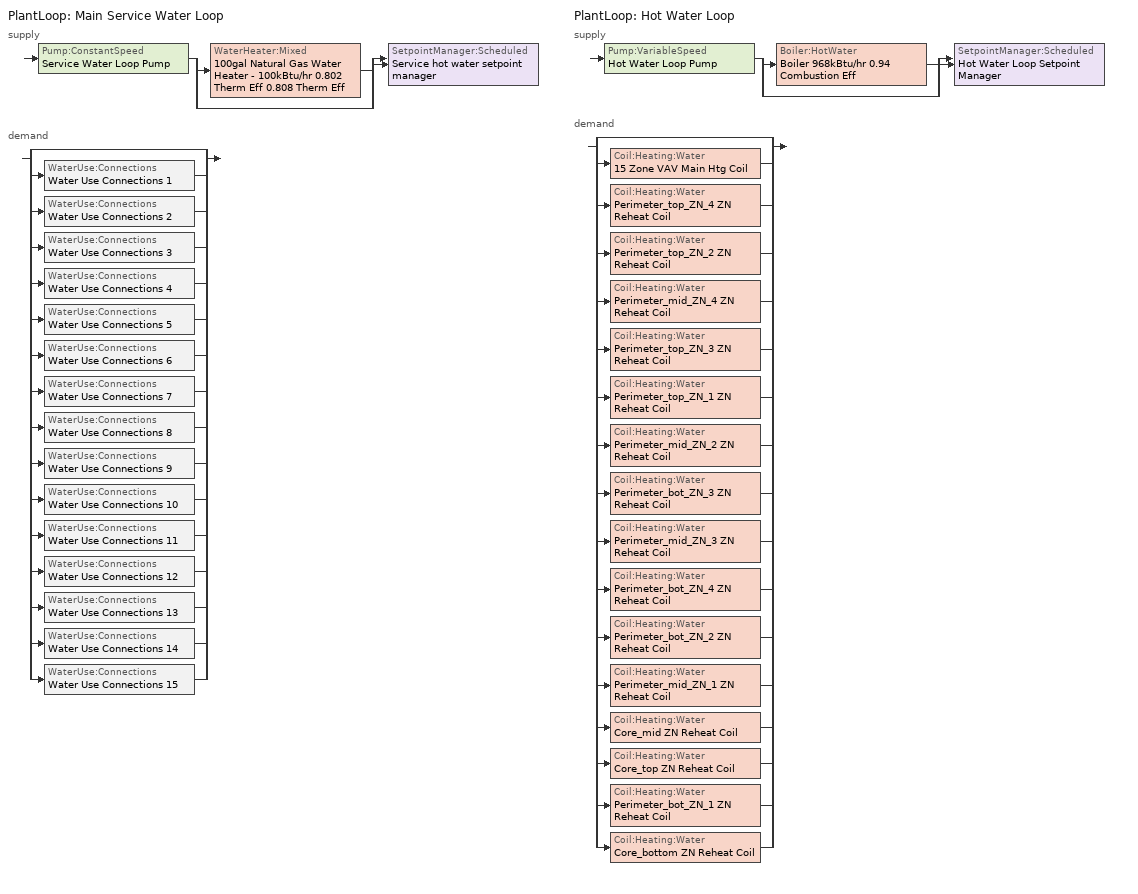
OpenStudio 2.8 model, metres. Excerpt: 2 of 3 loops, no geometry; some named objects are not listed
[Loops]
PlantLoop 'Main Service Water Loop'
 supply: Pump:ConstantSpeed 'Service Water Loop Pump' > split
  | WaterHeater:Mixed '100gal Natural Gas Water Heater - 100kBtu/hr 0.802 Therm Eff 0.808 Therm Eff'
  | bypass
  join > SetpointManager:Scheduled 'Service hot water setpoint manager'
 demand: split
  | bypass
  | WaterUse:Connections 'Water Use Connections 1'
  | WaterUse:Connections 'Water Use Connections 2'
  | WaterUse:Connections 'Water Use Connections 3'
  | WaterUse:Connections 'Water Use Connections 4'
  | WaterUse:Connections 'Water Use Connections 5'
  | WaterUse:Connections 'Water Use Connections 6'
  | WaterUse:Connections 'Water Use Connections 7'
  | WaterUse:Connections 'Water Use Connections 8'
  | WaterUse:Connections 'Water Use Connections 9'
  | WaterUse:Connections 'Water Use Connections 10'
  | WaterUse:Connections 'Water Use Connections 11'
  | WaterUse:Connections 'Water Use Connections 12'
  | WaterUse:Connections 'Water Use Connections 13'
  | WaterUse:Connections 'Water Use Connections 14'
  | WaterUse:Connections 'Water Use Connections 15'
PlantLoop 'Hot Water Loop'
 supply: Pump:VariableSpeed 'Hot Water Loop Pump' > split
  | Boiler:HotWater 'Boiler 968kBtu/hr 0.94 Combustion Eff'
  | bypass
  join > SetpointManager:Scheduled 'Hot Water Loop Setpoint Manager'
 demand: split
  | bypass
  | Coil:Heating:Water '15 Zone VAV Main Htg Coil'
  | Coil:Heating:Water 'Perimeter_top_ZN_4 ZN Reheat Coil'
  | Coil:Heating:Water 'Perimeter_top_ZN_2 ZN Reheat Coil'
  | Coil:Heating:Water 'Perimeter_mid_ZN_4 ZN Reheat Coil'
  | Coil:Heating:Water 'Perimeter_top_ZN_3 ZN Reheat Coil'
  | Coil:Heating:Water 'Perimeter_top_ZN_1 ZN Reheat Coil'
  | Coil:Heating:Water 'Perimeter_mid_ZN_2 ZN Reheat Coil'
  | Coil:Heating:Water 'Perimeter_bot_ZN_3 ZN Reheat Coil'
  | Coil:Heating:Water 'Perimeter_mid_ZN_3 ZN Reheat Coil'
  | Coil:Heating:Water 'Perimeter_bot_ZN_4 ZN Reheat Coil'
  | Coil:Heating:Water 'Perimeter_bot_ZN_2 ZN Reheat Coil'
  | Coil:Heating:Water 'Perimeter_mid_ZN_1 ZN Reheat Coil'
  | Coil:Heating:Water 'Core_mid ZN Reheat Coil'
  | Coil:Heating:Water 'Core_top ZN Reheat Coil'
  | Coil:Heating:Water 'Perimeter_bot_ZN_1 ZN Reheat Coil'
  | Coil:Heating:Water 'Core_bottom ZN Reheat Coil'
[Sizing:Zone] Zone Cooling Design Supply Air Temperature Input Method=SupplyAirTemperature; Zone Cooling Design Supply Air Temperature Difference {deltaC}=11.11; Zone Heating Design Supply Air Temperature Input Method=SupplyAirTemperature; Zone Heating Design Supply Air Temperature {C}=40; Zone Heating Design Supply Air Temperature Difference {deltaC}=11.11; Zone Cooling Design Supply Air Humidity Ratio {kg-H2O/kg-air}=0.0085; Zone Heating Design Supply Air Humidity Ratio {kg-H2O/kg-air}=0.008; Heating Design Air Flow Method=DesignDay; Account for Dedicated Outdoor Air System=No; Dedicated Outdoor Air System Control Strategy=NeutralSupplyAir; Dedicated Outdoor Air Low Setpoint Temperature for Design {C}=autosize; Dedicated Outdoor Air High Setpoint Temperature for Design {C}=autosize
Name | Zone Cooling Design Supply Air Temperature {C} | Cooling Design Air Flow Method
Core_bottom ZN | 12.7778 | DesignDayWithLimit
FirstFloor_Plenum ZN; MidFloor_Plenum ZN; TopFloor_Plenum ZN | 14 | DesignDay
[Zone equipment]
Core_bottom ZN: Core_bottom ZN VAV Terminal
[AvailabilityManager:NightCycle] Control Type=CycleOnAny; Thermostat Tolerance {deltaC}=1; Cycling Run Time {s}=1800
Availability Manager Night Cycle 1; Availability Manager Night Cycle 2; Availability Manager Night Cycle 3; Availability Manager Night Cycle 4
[PlantLoop] Glycol Concentration=0; Minimum Loop Temperature {C}=10; Plant Loop Volume {m3}=Autocalculate; Load Distribution Scheme=Optimal
Name | Maximum Loop Temperature {C} | Fluid Type
Main Service Water Loop | 60
Hot Water Loop |  | Water
[Sizing:Plant] Loop Type=Heating; Sizing Option=NonCoincident; Zone Timesteps in Averaging Window=1; Coincident Sizing Factor Mode=None
Name | Design Loop Exit Temperature {C} | Loop Design Temperature Difference {deltaC}
Main Service Water Loop | 60 | 5
Hot Water Loop | 48.8889 | 11.1111
[SetpointManager:Scheduled] Control Variable=Temperature
Name | Schedule | Setpoint Node or NodeList
Service hot water setpoint manager | Service Water Loop Temp - 140F | Main Service Water Loop Supply Outlet Node
Hot Water Loop Setpoint Manager | Hot Water Loop Temp - 120F | Hot Water Loop Supply Outlet Node
[Pump:ConstantSpeed]
Service Water Loop Pump: Rated Flow Rate {m3/s}=autosize; Rated Pump Head {Pa}=164431; Rated Power Consumption {W}=autosize; Motor Efficiency=0.7; Fraction of Motor Inefficiencies to Fluid Stream=0; Pump Control Type=Intermittent; Design Power Sizing Method=PowerPerFlowPerPressure; Design Electric Power per Unit Flow Rate {W/(m3/s)}=348701.1; Design Shaft Power per Unit Flow Rate per Unit Head {W-s/m3-Pa}=1.28205
[WaterHeater:Mixed]
100gal Natural Gas Water Heater - 100kBtu/hr 0.802 Therm Eff 0.808 Therm Eff: Tank Volume {m3}=0.378541; Setpoint Temperature Schedule=Service Water Loop Temp - 140F; Deadband Temperature Difference {deltaC}=2; Maximum Temperature Limit {C}=82.2222; Heater Control Type=Cycle; Heater Maximum Capacity {W}=29307.1; Heater Fuel Type=NaturalGas; Heater Thermal Efficiency=0.808453; Off Cycle Parasitic Fuel Consumption Rate {W}=1276.95; Off Cycle Parasitic Fuel Type=NaturalGas; Off Cycle Parasitic Heat Fraction to Tank=0; On Cycle Parasitic Fuel Consumption Rate {W}=1276.95; On Cycle Parasitic Fuel Type=NaturalGas; On Cycle Parasitic Heat Fraction to Tank=0; Ambient Temperature Indicator=ThermalZone; Ambient Temperature Thermal Zone=Core_bottom ZN; Off Cycle Loss Coefficient to Ambient Temperature {W/K}=7.96239; On Cycle Loss Coefficient to Ambient Temperature {W/K}=7.96239; Use Side Effectiveness=1; Source Side Effectiveness=1; Use Side Design Flow Rate {m3/s}=autosize; Source Side Design Flow Rate {m3/s}=autosize; Indirect Water Heating Recovery Time {hr}=1.5; Source Side Flow Control Mode=IndirectHeatPrimarySetpoint
[WaterUse:Connections]
Name | Water Use Equipment Name 1
Water Use Connections 1 | Core_bottom Service Water Use 0.17gal/min
Water Use Connections 2 | Core_mid Service Water Use 0.17gal/min
Water Use Connections 3 | Core_top Service Water Use 0.17gal/min
Water Use Connections 4 | Perimeter_bot_zn_1 Service Water Use 0.04gal/min
Water Use Connections 5 | Perimeter_bot_zn_2 Service Water Use 0.02gal/min
Water Use Connections 6 | Perimeter_bot_zn_3 Service Water Use 0.04gal/min
Water Use Connections 7 | Perimeter_bot_zn_4 Service Water Use 0.02gal/min
Water Use Connections 8 | Perimeter_mid_zn_1 Service Water Use 0.04gal/min
Water Use Connections 9 | Perimeter_mid_zn_2 Service Water Use 0.02gal/min
Water Use Connections 10 | Perimeter_mid_zn_3 Service Water Use 0.04gal/min
Water Use Connections 11 | Perimeter_mid_zn_4 Service Water Use 0.02gal/min
Water Use Connections 12 | Perimeter_top_zn_1 Service Water Use 0.04gal/min
Water Use Connections 13 | Perimeter_top_zn_2 Service Water Use 0.02gal/min
Water Use Connections 14 | Perimeter_top_zn_3 Service Water Use 0.04gal/min
Water Use Connections 15 | Perimeter_top_zn_4 Service Water Use 0.02gal/min
[WaterUse:Equipment:Definition] Target Temperature Schedule=Mixed Water At Faucet Temp - 110F; Sensible Fraction Schedule=Fraction Sensible - 0.2; Latent Fraction Schedule=Fraction Latent - 0.05
Name | Peak Flow Rate {m3/s}
Core_bottom Service Water Use Def 0.17gal/min; Core_mid Service Water Use Def 0.17gal/min; Core_top Service Water Use Def 0.17gal/min | 1.05864e-05
Perimeter_bot_zn_1 Service Water Use Def 0.04gal/min; Perimeter_bot_zn_3 Service Water Use Def 0.04gal/min; Perimeter_mid_zn_1 Service Water Use Def 0.04gal/min; Perimeter_mid_zn_3 Service Water Use Def 0.04gal/min; Perimeter_top_zn_1 Service Water Use Def 0.04gal/min; Perimeter_top_zn_3 Service Water Use Def 0.04gal/min | 2.23171e-06
Perimeter_bot_zn_2 Service Water Use Def 0.02gal/min; Perimeter_mid_zn_2 Service Water Use Def 0.02gal/min; Perimeter_top_zn_2 Service Water Use Def 0.02gal/min | 1.41286e-06
Perimeter_bot_zn_4 Service Water Use Def 0.02gal/min; Perimeter_mid_zn_4 Service Water Use Def 0.02gal/min; Perimeter_top_zn_4 Service Water Use Def 0.02gal/min | 1.41277e-06
[WaterUse:Equipment] Flow Rate Fraction Schedule=OfficeMedium BLDG_SWH_SCH
Name | Water Use Equipment Definition
Core_bottom Service Water Use 0.17gal/min | Core_bottom Service Water Use Def 0.17gal/min
Core_mid Service Water Use 0.17gal/min | Core_mid Service Water Use Def 0.17gal/min
Core_top Service Water Use 0.17gal/min | Core_top Service Water Use Def 0.17gal/min
Perimeter_bot_zn_1 Service Water Use 0.04gal/min | Perimeter_bot_zn_1 Service Water Use Def 0.04gal/min
Perimeter_bot_zn_2 Service Water Use 0.02gal/min | Perimeter_bot_zn_2 Service Water Use Def 0.02gal/min
Perimeter_bot_zn_3 Service Water Use 0.04gal/min | Perimeter_bot_zn_3 Service Water Use Def 0.04gal/min
Perimeter_bot_zn_4 Service Water Use 0.02gal/min | Perimeter_bot_zn_4 Service Water Use Def 0.02gal/min
Perimeter_mid_zn_1 Service Water Use 0.04gal/min | Perimeter_mid_zn_1 Service Water Use Def 0.04gal/min
Perimeter_mid_zn_2 Service Water Use 0.02gal/min | Perimeter_mid_zn_2 Service Water Use Def 0.02gal/min
Perimeter_mid_zn_3 Service Water Use 0.04gal/min | Perimeter_mid_zn_3 Service Water Use Def 0.04gal/min
Perimeter_mid_zn_4 Service Water Use 0.02gal/min | Perimeter_mid_zn_4 Service Water Use Def 0.02gal/min
Perimeter_top_zn_1 Service Water Use 0.04gal/min | Perimeter_top_zn_1 Service Water Use Def 0.04gal/min
Perimeter_top_zn_2 Service Water Use 0.02gal/min | Perimeter_top_zn_2 Service Water Use Def 0.02gal/min
Perimeter_top_zn_3 Service Water Use 0.04gal/min | Perimeter_top_zn_3 Service Water Use Def 0.04gal/min
Perimeter_top_zn_4 Service Water Use 0.02gal/min | Perimeter_top_zn_4 Service Water Use Def 0.02gal/min
[EnergyManagementSystem:Sensor] Output Variable or Output Meter Index Key=Environment; Output Variable or Output Meter=Site Outdoor Air Drybulb Temperature
OAT; OAT_1; OAT_2
[EnergyManagementSystem:Actuator] Actuated Component Type=Schedule:Year; Actuated Component Control Type=Schedule Value
Name | Actuated Component
SYS5ZonePVAVHtgSch0; SYS5ZonePVAV2HtgSch0; SYS15ZoneVAVHtgSch0 | OfficeMedium HTGSETP_SCH_YES_OPTIMUM
SYS5ZonePVAVClgSch0; SYS5ZonePVAV2ClgSch0; SYS15ZoneVAVClgSch0 | OfficeMedium CLGSETP_SCH_YES_OPTIMUM
[EnergyManagementSystem:Program]
SYS5ZonePVAVOptimumStartProg0: IF DaylightSavings==0 && DayOfWeek>1 && Hour==5 && OAT<23.9 && OAT>1.7; SET SYS5ZonePVAVClgSch0 = 29.4; SET SYS5ZonePVAVHtgSch0 = 15.6; ELSEIF DaylightSavings==0 && DayOfWeek==1 && Hour==7 && OAT<23.9 && OAT>1.7; SET SYS5ZonePVAVClgSch0 = 29.4; SET SYS5ZonePVAVHtgSch0 = 15.6; ELSEIF DaylightSavings==1 && DayOfWeek>1 && Hour==4 && OAT<23.9 && OAT>1.7; SET SYS5ZonePVAVClgSch0 = 29.4; SET SYS5ZonePVAVHtgSch0 = 15.6; ELSEIF DaylightSavings==1 && DayOfWeek==1 && Hour==6 && OAT<23.9 && OAT>1.7; SET SYS5ZonePVAVClgSch0 = 29.4; SET SYS5ZonePVAVHtgSch0 = 15.6; ELSE; SET SYS5ZonePVAVClgSch0 = NULL; SET SYS5ZonePVAVHtgSch0 = NULL; ENDIF
SYS5ZonePVAV2OptimumStartProg0: IF DaylightSavings==0 && DayOfWeek>1 && Hour==5 && OAT_1<23.9 && OAT_1>1.7; SET SYS5ZonePVAV2ClgSch0 = 29.4; SET SYS5ZonePVAV2HtgSch0 = 15.6; ELSEIF DaylightSavings==0 && DayOfWeek==1 && Hour==7 && OAT_1<23.9 && OAT_1>1.7; SET SYS5ZonePVAV2ClgSch0 = 29.4; SET SYS5ZonePVAV2HtgSch0 = 15.6; ELSEIF DaylightSavings==1 && DayOfWeek>1 && Hour==4 && OAT_1<23.9 && OAT_1>1.7; SET SYS5ZonePVAV2ClgSch0 = 29.4; SET SYS5ZonePVAV2HtgSch0 = 15.6; ELSEIF DaylightSavings==1 && DayOfWeek==1 && Hour==6 && OAT_1<23.9 && OAT_1>1.7; SET SYS5ZonePVAV2ClgSch0 = 29.4; SET SYS5ZonePVAV2HtgSch0 = 15.6; ELSE; SET SYS5ZonePVAV2ClgSch0 = NULL; SET SYS5ZonePVAV2HtgSch0 = NULL; ENDIF
SYS15ZoneVAVOptimumStartProg0: IF DaylightSavings==0 && DayOfWeek>1 && Hour==5 && OAT_2<23.9 && OAT_2>1.7; SET SYS15ZoneVAVClgSch0 = 29.4; SET SYS15ZoneVAVHtgSch0 = 15.6; ELSEIF DaylightSavings==0 && DayOfWeek==1 && Hour==7 && OAT_2<23.9 && OAT_2>1.7; SET SYS15ZoneVAVClgSch0 = 29.4; SET SYS15ZoneVAVHtgSch0 = 15.6; ELSEIF DaylightSavings==1 && DayOfWeek>1 && Hour==4 && OAT_2<23.9 && OAT_2>1.7; SET SYS15ZoneVAVClgSch0 = 29.4; SET SYS15ZoneVAVHtgSch0 = 15.6; ELSEIF DaylightSavings==1 && DayOfWeek==1 && Hour==6 && OAT_2<23.9 && OAT_2>1.7; SET SYS15ZoneVAVClgSch0 = 29.4; SET SYS15ZoneVAVHtgSch0 = 15.6; ELSE; SET SYS15ZoneVAVClgSch0 = NULL; SET SYS15ZoneVAVHtgSch0 = NULL; ENDIF
[EnergyManagementSystem:ProgramCallingManager]
SYS5ZonePVAVOptimumStartCallingManager0: BeginTimestepBeforePredictor; SYS5ZonePVAVOptimumStartProg0
SYS5ZonePVAV2OptimumStartCallingManager0: BeginTimestepBeforePredictor; SYS5ZonePVAV2OptimumStartProg0
SYS15ZoneVAVOptimumStartCallingManager0: BeginTimestepBeforePredictor; SYS15ZoneVAVOptimumStartProg0
[Pump:VariableSpeed]
Hot Water Loop Pump: Rated Pump Head {Pa}=210237; Motor Efficiency=0.895; Pump Control Type=Intermittent; Skin Loss Radiative Fraction=0.5; Design Power Sizing Method=PowerPerFlowPerPressure; Design Electric Power per Unit Flow Rate {W/(m3/s)}=348701.1; Design Shaft Power per Unit Flow Rate per Unit Head {W-s/m3-Pa}=1.28205; Design Minimum Flow Rate Fraction=0
[Boiler:HotWater]
Boiler 968kBtu/hr 0.94 Combustion Eff: Fuel Type=NaturalGas; Nominal Thermal Efficiency=0.933; Efficiency Curve Temperature Evaluation Variable=LeavingBoiler; Normalized Boiler Efficiency Curve=Boiler with Minimum Turndown; Design Water Outlet Temperature {C}=48.8889; Minimum Part Load Ratio=0; Maximum Part Load Ratio=1.2; Optimum Part Load Ratio=1; Water Outlet Upper Temperature Limit {C}=95; Boiler Flow Mode=LeavingSetpointModulated; Parasitic Electric Load {W}=0; Sizing Factor=1
[Coil:Heating:Water] Availability Schedule=Always On Discrete; Rated Inlet Water Temperature {C}=48.8889; Rated Outlet Water Temperature {C}=37.7778
Name | Rated Inlet Air Temperature {C} | Rated Outlet Air Temperature {C}
15 Zone VAV Main Htg Coil | 7.22222 | 12.7778
Perimeter_top_ZN_4 ZN Reheat Coil; Perimeter_top_ZN_2 ZN Reheat Coil; Perimeter_mid_ZN_4 ZN Reheat Coil; Perimeter_top_ZN_3 ZN Reheat Coil; Perimeter_top_ZN_1 ZN Reheat Coil; Perimeter_mid_ZN_2 ZN Reheat Coil; Perimeter_bot_ZN_3 ZN Reheat Coil; Perimeter_mid_ZN_3 ZN Reheat Coil; Perimeter_bot_ZN_4 ZN Reheat Coil; Perimeter_bot_ZN_2 ZN Reheat Coil; Perimeter_mid_ZN_1 ZN Reheat Coil; Core_mid ZN Reheat Coil; Core_top ZN Reheat Coil; Perimeter_bot_ZN_1 ZN Reheat Coil; Core_bottom ZN Reheat Coil | 12.7778 | 40
[Controller:WaterCoil] Action=Normal; Controller Convergence Tolerance {deltaC}=0.1; Minimum Actuated Flow {m3/s}=0
Name | Water Coil
15 Zone VAV Main Htg Coil Controller | 15 Zone VAV Main Htg Coil
Perimeter_top_ZN_4 ZN Reheat Coil Controller | Perimeter_top_ZN_4 ZN Reheat Coil
Perimeter_top_ZN_2 ZN Reheat Coil Controller | Perimeter_top_ZN_2 ZN Reheat Coil
Perimeter_mid_ZN_4 ZN Reheat Coil Controller | Perimeter_mid_ZN_4 ZN Reheat Coil
Perimeter_top_ZN_3 ZN Reheat Coil Controller | Perimeter_top_ZN_3 ZN Reheat Coil
Perimeter_top_ZN_1 ZN Reheat Coil Controller | Perimeter_top_ZN_1 ZN Reheat Coil
Perimeter_mid_ZN_2 ZN Reheat Coil Controller | Perimeter_mid_ZN_2 ZN Reheat Coil
Perimeter_bot_ZN_3 ZN Reheat Coil Controller | Perimeter_bot_ZN_3 ZN Reheat Coil
Perimeter_mid_ZN_3 ZN Reheat Coil Controller | Perimeter_mid_ZN_3 ZN Reheat Coil
Perimeter_bot_ZN_4 ZN Reheat Coil Controller | Perimeter_bot_ZN_4 ZN Reheat Coil
Perimeter_bot_ZN_2 ZN Reheat Coil Controller | Perimeter_bot_ZN_2 ZN Reheat Coil
Perimeter_mid_ZN_1 ZN Reheat Coil Controller | Perimeter_mid_ZN_1 ZN Reheat Coil
Core_mid ZN Reheat Coil Controller | Core_mid ZN Reheat Coil
Core_top ZN Reheat Coil Controller | Core_top ZN Reheat Coil
Perimeter_bot_ZN_1 ZN Reheat Coil Controller | Perimeter_bot_ZN_1 ZN Reheat Coil
Core_bottom ZN Reheat Coil Controller | Core_bottom ZN Reheat Coil
[HeatExchanger:AirToAir:SensibleAndLatent]
15 Zone VAV ERV: Availability Schedule=Always On Discrete; Nominal Supply Air Flow Rate {m3/s}=autosize; Sensible Effectiveness at 100% Heating Air Flow=0.72; Latent Effectiveness at 100% Heating Air Flow=0.72; Sensible Effectiveness at 75% Heating Air Flow=0.72; Latent Effectiveness at 75% Heating Air Flow=0.72; Sensible Effectiveness at 100% Cooling Air Flow=0.72; Latent Effectiveness at 100% Cooling Air Flow=0.72; Sensible Effectiveness at 75% Cooling Air Flow=0.72; Latent Effectiveness at 75% Cooling Air Flow=0.72; Nominal Electric Power {W}=1593.56; Supply Air Outlet Temperature Control=No; Heat Exchanger Type=Rotary; Frost Control Type=ExhaustOnly; Threshold Temperature {C}=-23.3; Initial Defrost Time Fraction=0.167; Rate of Defrost Time Fraction Increase {1/K}=1.44; Economizer Lockout=Yes
[SetpointManager:OutdoorAirPretreat]
Setpoint Manager Outdoor Air Pretreat 1: Minimum Setpoint Temperature {C}=-99; Maximum Setpoint Temperature {C}=99; Minimum Setpoint Humidity Ratio {kgWater/kgDryAir}=1e-05; Maximum Setpoint Humidity Ratio {kgWater/kgDryAir}=1
[Schedule:Ruleset]
Name | Default Day Schedule | Summer Design Day Schedule | Winter Design Day Schedule
OfficeMedium HTGSETP_SCH_YES_OPTIMUM | OfficeMedium HTGSETP_SCH_YES_OPTIMUM Default | OfficeMedium HTGSETP_SCH_YES_OPTIMUM Summer Design Day | OfficeMedium HTGSETP_SCH_YES_OPTIMUM Winter Design Day
OfficeMedium CLGSETP_SCH_YES_OPTIMUM | OfficeMedium CLGSETP_SCH_YES_OPTIMUM Default | OfficeMedium CLGSETP_SCH_YES_OPTIMUM Summer Design Day | OfficeMedium CLGSETP_SCH_YES_OPTIMUM Winter Design Day
Service Water Loop Temp - 140F | Service Water Loop Temp - 140F Default
Fraction Sensible - 0.2 | Fraction Sensible - 0.2 Default
Fraction Latent - 0.05 | Fraction Latent - 0.05 Default
Mixed Water At Faucet Temp - 110F | Mixed Water At Faucet Temp - 110F Default
OfficeMedium BLDG_SWH_SCH | OfficeMedium BLDG_SWH_SCH Default | OfficeMedium BLDG_SWH_SCH Summer Design Day | OfficeMedium BLDG_SWH_SCH Winter Design Day
Hot Water Loop Temp - 120F | Hot Water Loop Temp - 120F Default
[Schedule:Day]
OfficeMedium HTGSETP_SCH_YES_OPTIMUM Default; OfficeMedium HTGSETP_SCH_YES_OPTIMUM Summer Design Day: 24, 0, 15.6
OfficeMedium HTGSETP_SCH_YES_OPTIMUM Sat Day: 5, 0, 15.6, 6, 0, 17.8, 7, 0, 20, 17, 0, 21, 24, 0, 15.6
OfficeMedium HTGSETP_SCH_YES_OPTIMUM Wkdy Day: 5, 0, 15.6, 6, 0, 17.8, 7, 0, 20, 22, 0, 21, 24, 0, 15.6
OfficeMedium HTGSETP_SCH_YES_OPTIMUM Winter Design Day: 5, 0, 15.6, 6, 0, 17.6, 7, 0, 19.6, 22, 0, 21, 24, 0, 15.6
OfficeMedium CLGSETP_SCH_YES_OPTIMUM Default; OfficeMedium CLGSETP_SCH_YES_OPTIMUM Winter Design Day: 24, 0, 26.7
OfficeMedium CLGSETP_SCH_YES_OPTIMUM Sat Day: 5, 0, 26.7, 6, 0, 25.7, 7, 0, 25, 17, 0, 24, 24, 0, 26.7
OfficeMedium CLGSETP_SCH_YES_OPTIMUM Summer Design Day: 5, 0, 26.7, 6, 0, 25.7, 7, 0, 25, 22, 0, 24, 24, 0, 26.7
OfficeMedium CLGSETP_SCH_YES_OPTIMUM Wkdy Day: 5, 0, 26.7, 6, 0, 25.6, 7, 0, 25, 22, 0, 24, 24, 0, 26.7
Service Water Loop Temp - 140F Default: 24, 0, 60
Fraction Sensible - 0.2 Default: 24, 0, 0.2
Fraction Latent - 0.05 Default: 24, 0, 0.05
Mixed Water At Faucet Temp - 110F Default: 24, 0, 43.3
OfficeMedium BLDG_SWH_SCH Default: 6, 0, 0, 11, 0, 0.04, 13, 0, 0.06, 14, 0, 0.09, 15, 0, 0.06, 18, 0, 0.04, 24, 0, 0
OfficeMedium BLDG_SWH_SCH Summer Design Day; OfficeMedium BLDG_SWH_SCH SmrDsn|Wkdy Day: 6, 0, 0, 7, 0, 0.07, 8, 0, 0.19, 9, 0, 0.35, 10, 0, 0.38, 11, 0, 0.39, 12, 0, 0.47, 13, 0, 0.57, 14, 0, 0.54, 15, 0, 0.34, 16, 0, 0.33, 17, 0, 0.44, 18, 0, 0.26, 19, 0, 0.21, 20, 0, 0.15, 21, 0, 0.17, 22, 0, 0.08, 24, 0, 0.05
OfficeMedium BLDG_SWH_SCH Winter Design Day; OfficeMedium BLDG_SWH_SCH WntrDsn|Sat Day: 6, 0, 0, 7, 0, 0.07, 8, 0, 0.11, 9, 0, 0.15, 10, 0, 0.21, 11, 0, 0.19, 12, 0, 0.23, 13, 0, 0.2, 14, 0, 0.19, 15, 0, 0.15, 16, 0, 0.13, 17, 0, 0.14, 19, 0, 0.07, 24, 0, 0
Hot Water Loop Temp - 120F Default: 24, 0, 48.8889
[Schedule:Rule] Date Specification Type=DateRange; Start Month=1; Start Day=1; End Month=12; End Day=31
Name | Schedule Ruleset | Rule Order | Day Schedule | Apply Saturday | Apply Monday | Apply Tuesday | Apply Wednesday | Apply Thursday | Apply Friday
Schedule Rule 12 | OfficeMedium HTGSETP_SCH_YES_OPTIMUM | 1 | OfficeMedium HTGSETP_SCH_YES_OPTIMUM Sat Day | Yes
Schedule Rule 13 | OfficeMedium HTGSETP_SCH_YES_OPTIMUM | 0 | OfficeMedium HTGSETP_SCH_YES_OPTIMUM Wkdy Day |  | Yes | Yes | Yes | Yes | Yes
Schedule Rule 14 | OfficeMedium CLGSETP_SCH_YES_OPTIMUM | 1 | OfficeMedium CLGSETP_SCH_YES_OPTIMUM Sat Day | Yes
Schedule Rule 15 | OfficeMedium CLGSETP_SCH_YES_OPTIMUM | 0 | OfficeMedium CLGSETP_SCH_YES_OPTIMUM Wkdy Day |  | Yes | Yes | Yes | Yes | Yes
Schedule Rule 26 | OfficeMedium BLDG_SWH_SCH | 1 | OfficeMedium BLDG_SWH_SCH SmrDsn|Wkdy Day |  | Yes | Yes | Yes | Yes | Yes
Schedule Rule 27 | OfficeMedium BLDG_SWH_SCH | 0 | OfficeMedium BLDG_SWH_SCH WntrDsn|Sat Day | Yes
[Schedule:Constant]
Always On Discrete: Value=1
[Curve:Cubic]
Boiler with Minimum Turndown: Coefficient1 Constant=0.7791; Coefficient2 x=1.4745; Coefficient3 x**2=-2.5795; Coefficient4 x**3=1.3467; Minimum Value of x=0; Maximum Value of x=1.3
